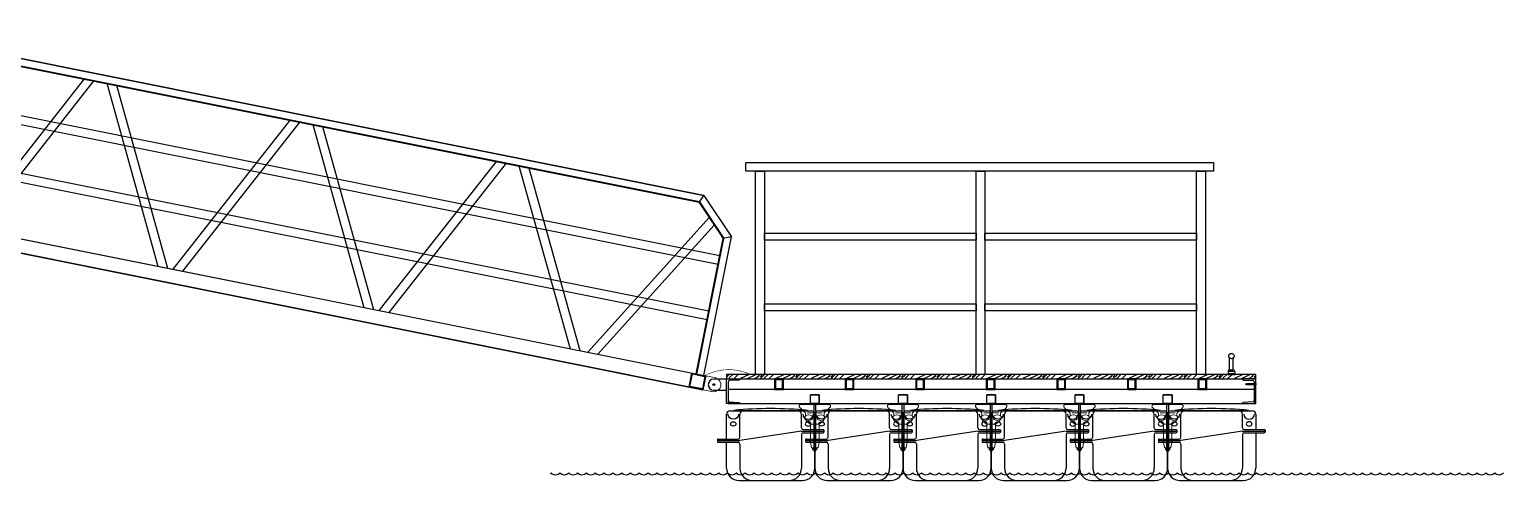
# Model space of a CAD drawing. Header units: inches. Extents: x -40481 to 81187, y 82955 to 118688.
# Drawn here: x 65409 to 73765, y 82955 to 85509 of the extents above; entities that cross this region are included whole.
import ezdxf

# ---------------------------------------------------------------- set-up
doc = ezdxf.new("R2010")
doc.units = ezdxf.units.IN
doc.header["$LTSCALE"] = 1000
doc.header["$MEASUREMENT"] = 0
doc.linetypes.add('BLTA11-LD-L-4001_Plot Plan for Seawater Intake System_20140729$0$key plan$0${ Wide Dash }', pattern=[12, 4, -2, 4, -2])
for name, color, linetype in [('W-bridge approach引桥', 4, 'Continuous'), ('W-FLOAT_BOWL浮筒', 5, 'Continuous'), ('W-PLASTIC_RAILINGS塑木栏杆', 6, 'Continuous'), ('W-STEEL_FRAME钢架', 3, 'Continuous'), ('W-STEEL_KEEL钢龙骨', 5, 'Continuous'), ('W-WOOD_FLOOR木地板', 30, 'Continuous'), ('W-WOOD_STUD木龙骨', 25, 'Continuous'), ('变形缝', 4, 'Continuous'), ('塑木板', 32, 'Continuous'), ('尺寸', 6, 'Continuous'), ('短销钉', 253, 'Continuous'), ('粗线', 6, 'Continuous'), ('螺栓', 146, 'Continuous'), ('龙骨', 10, 'Continuous')]:
    doc.layers.add(name, color=color, linetype=linetype)
doc.layers.add('伯利恒浮筒', color=5, linetype='Continuous', lineweight=5)

# ---------------------------------------------------------------- blocks, each defined once
blk = doc.blocks.new('*U230')
at = {"color": 5}
for p, q in [((2.5, -13.40648610023889), (-2.5, -14.19834003102915)), ((2.5, -13.40648610023889), (-2.5, -14.19834003102915)), ((2.5, -15.40648610023889), (-2.5, -16.19834003102915)), ((2.5, -15.40648610023889), (-2.5, -16.19834003102915)), ((2.5, -17.40648610023889), (-2.5, -18.19834003102915)), ((2.5, -17.40648610023889), (-2.5, -18.19834003102915)), ((2.5, -19.40648610023889), (-2.5, -20.19834003102915)), ((2.5, -19.40648610023889), (-2.5, -20.19834003102915)), ((2.5, -19.40648610023889), (-2.5, -20.19834003102915)), ((2.5, -19.40648610023889), (-2.5, -20.19834003102915)), ((2.5, -21.40648610023889), (-2.5, -22.19834003102915)), ((2.5, -21.40648610023889), (-2.5, -22.19834003102915)), ((2.5, -21.40648610023889), (-2.5, -22.19834003102915)), ((2.5, -21.40648610023889), (-2.5, -22.19834003102915)), ((2.5, -23.40648610023889), (-2.5, -24.19834003102915)), ((2.5, -23.40648610023889), (-2.5, -24.19834003102915)), ((2.5, -25.40648610023889), (-2.5, -26.19834003102915)), ((2.5, -25.40648610023889), (-2.5, -26.19834003102915)), ((2.5, -27.40648610023889), (-2.5, -28.19834003102915)), ((2.5, -27.40648610023889), (-2.5, -28.19834003102915)), ((2.5, -29.40648610023889), (-2.5, -30.19834003102915)), ((2.5, -29.40648610023889), (-2.5, -30.19834003102915)), ((2.5, -29.40648610023889), (-2.5, -30.19834003102915)), ((2.5, -29.40648610023889), (-2.5, -30.19834003102915)), ((2.5, -31.40648610023889), (-2.5, -32.19834003102915)), ((2.5, -31.40648610023889), (-2.5, -32.19834003102915)), ((2.5, -31.40648610023889), (-2.5, -32.19834003102915)), ((2.5, -31.40648610023889), (-2.5, -32.19834003102915)), ((2.5, -33.40648610023889), (-2.5, -34.19834003102915)), ((2.5, -33.40648610023889), (-2.5, -34.19834003102915)), ((2.5, -35.40648610023889), (-2.5, -36.19834003102915)), ((2.5, -35.40648610023889), (-2.5, -36.19834003102915)), ((2.5, -37.40648610023889), (-2.5, -38.19834003102915)), ((2.5, -37.40648610023889), (-2.5, -38.19834003102915)), ((2.5, -39.40648610023889), (-2.5, -40.19834003102915)), ((2.5, -39.40648610023889), (-2.5, -40.19834003102915)), ((2.5, -39.40648610023889), (-2.5, -40.19834003102915)), ((2.5, -39.40648610023889), (-2.5, -40.19834003102915)), ((2.5, -41.40648610023889), (-2.5, -42.19834003102915)), ((2.5, -41.40648610023889), (-2.5, -42.19834003102915)), ((2.5, -41.40648610023889), (-2.5, -42.19834003102915)), ((2.5, -41.40648610023889), (-2.5, -42.19834003102915)), ((2.5, -43.40648610023889), (-2.5, -44.19834003102915)), ((2.5, -43.40648610023889), (-2.5, -44.19834003102915)), ((2.5, -46.40648610023889), (-2.5, -47.19834003102915)), ((2.5, -46.40648610023889), (-2.5, -47.19834003102915)), ((2.5, -48.40648610023889), (-2.5, -49.19834003102915)), ((2.5, -48.40648610023889), (-2.5, -49.19834003102915)), ((2.5, -48.40648610023889), (-2.5, -49.19834003102915)), ((2.5, -48.40648610023889), (-2.5, -49.19834003102915)), ((2.5, -50.40648610023889), (-2.5, -51.19834003102915)), ((2.5, -50.40648610023889), (-2.5, -51.19834003102915)), ((2.5, -50.40648610023889), (-2.5, -51.19834003102915)), ((2.5, -50.40648610023889), (-2.5, -51.19834003102915)), ((2.5, -52.40648610023889), (-2.5, -53.19834003102915)), ((2.5, -52.40648610023889), (-2.5, -53.19834003102915)), ((2.5, -52.40648610023889), (-2.5, -53.19834003102915)), ((2.034598002312919, -54.48574299951197), (-1.881237393563595, -55.10589692962246)), ((-1.850000000000023, -52.51903875408425), (-1.850000000000023, -1)), ((-1.850000000000023, -1), (1.849999999999966, -1)), ((0, -60), (-1.850000000000023, -52.51903875408425)), ((1.519849432661658, -56.56726413516137), (-1.405288701777636, -57.03052056113341)), ((1.005100863010398, -58.64878527081078), (-0.9293400099916198, -58.95514419264435)), ((1.849999999999966, -52.51903875408463), (0, -60)), ((1.849999999999966, -1), (1.849999999999966, -52.51903875408463))]:
    blk.add_line(p, q, dxfattribs=at)
blk.add_lwpolyline([(-3.25, 0), (-2.25, -1), (2.25, -1), (3.25, 0)], close=True, dxfattribs=at)
blk = doc.blocks.new('A$C0837b8cf')
at = {"layer": 'W-STEEL_FRAME钢架'}
blk.add_lwpolyline([(-17.10148981257225, 0), (-17.10148981257225, 140), (58, 140), (58, 137.4599999999773, -0.414213562373095), (53.75, 133.2099999999773), (-3.021413591050077, 130.2874422636814, 0.3241010072790881), (-8.342101150366943, 121.6726057220512), (-8.342101150366943, 18.32739427796332, 0.290227759964386), (-2.124744849512354, 9.704706267555594), (53.75, 6.790000000037253, -0.414213562373095), (58, 2.540000000037253), (58, 0)], format="xyb", close=True, dxfattribs=at)
blk = doc.blocks.new('*U236')
at = {"layer": '龙骨'}
for points in [[(-25, -30), (25, -30), (25, 30), (-25, 30)], [(-20, -25), (20, -25), (20, 25), (-20, 25)]]:
    blk.add_lwpolyline(points, close=True, dxfattribs=at)
blk = doc.blocks.new('*U237')
at = {"layer": '变形缝', "color": 0, "linetype": 'ByBlock', "lineweight": -2, "transparency": 16777216}
for p in [(0, 0), (400, 0), (800, 0), (1200, 0), (1600, 0), (2000, 0), (2400, 0)]:
    blk.add_blockref('*U236', p, dxfattribs=at)
blk = doc.blocks.new('blhft')
at = {"layer": 'W-FLOAT_BOWL浮筒'}
for p, q in [((-250, 234.5), (-250, 375)), ((-230, 395), (230, 395)), ((-208.5, 397), (208.1999999999534, 397)), ((-208.5, 397), (-208.5, 395)), ((-174.2640687120147, 244.5), (-174.2640687120147, 375)), ((174.2640687118983, 298.5), (174.2640687118983, 375)), ((208.1999999999534, 397), (208.1999999999534, 395)), ((250, 375), (250, 288.5)), ((174.2640687118983, 279.5), (-174.2640687120147, 225.5)), ((174.2640687118983, 279.5), (302.0747355405474, 279.5)), ((174.2640687118983, 260.5), (174.2640687118983, 70)), ((184.2640687118983, 288.5), (298.0747355405474, 288.5)), ((184.2640687118983, 270.5), (298.0747355405474, 270.5)), ((250, 270.5), (250, 70)), ((-302.0369826901006, 225.5), (-174.2640687120147, 225.5)), ((-298.0369826901006, 234.5), (-184.2640687120147, 234.5)), ((-298.0369826901006, 216.5), (-184.2640687120147, 216.5)), ((-250, 70), (-250, 216.5)), ((-174.2640687120147, 206.5), (-174.2640687120147, 70)), ((-180, 0), (180, 0))]:
    blk.add_line(p, q, dxfattribs=at)
at = {"layer": 'W-FLOAT_BOWL浮筒', "ltscale": 0.5}
for p, q in [((302.0747355405474, 284.5), (302.0747355405474, 274.5)), ((-302.0369826901006, 230.5), (-302.0369826901006, 220.5))]:
    blk.add_line(p, q, dxfattribs=at)
at = {"layer": 'W-FLOAT_BOWL浮筒'}
for centre, radius, start, end in [((-230, 375), 20, 90, 180), ((-0.1500000000232831, -1768.484999999986), 2175.485005171261, 84.50425978993003, 95.49574021006995), ((-154.2640687120147, 375), 20, 90, 180), ((154.2640687118983, 375), 20, 0, 90), ((230, 375), 20, 0, 90), ((184.2640687118983, 298.5), 10, 180, 270), ((184.2640687118983, 260.5), 10, 90, 180), ((298.0747355405474, 274.5), 4, 270, 0), ((-298.0369826901006, 220.5), 4, 180, 270), ((-184.2640687120147, 244.5), 10, 270, 0), ((-184.2640687120147, 206.5), 10, 0, 90), ((-180, 70), 70, 180, 270), ((-104.2640687120147, 70), 70, 180, 270), ((104.2640687118983, 70), 70, 270, 0), ((180, 70), 70, 270, 0)]:
    blk.add_arc(centre, radius, start, end, dxfattribs=at)
at = {"layer": 'W-FLOAT_BOWL浮筒', "ltscale": 0.5}
for centre, start, end in [((298.0747355405474, 284.5), 0, 90), ((-298.0369826901006, 230.5), 90, 180)]:
    blk.add_arc(centre, 4, start, end, dxfattribs=at)
at = {"layer": 'W-FLOAT_BOWL浮筒', "extrusion": (0, 0, -1)}
blk.add_ellipse((-212.1320343554253, 375.0000000000146), major_axis=(-30.37504769582881, 1.159501235391824e-12), ratio=0.9218092521331712, start_param=3.141592653589793, end_param=6.283185307179586, dxfattribs=at)
at = {"layer": 'W-FLOAT_BOWL浮筒'}
blk.add_ellipse((211.8917544153519, 375.3981443897064), major_axis=(30.37499413499397, 0.05704229095236234), ratio=0.9218092521331709, start_param=3.141592653589793, end_param=6.283185307179586, dxfattribs=at)
blk.add_ellipse((-212.1320343560074, 320.5), major_axis=(-16, 2.98329317162055e-15), ratio=0.75, dxfattribs=at)
at = {"layer": 'W-FLOAT_BOWL浮筒', "extrusion": (0, 0, -1)}
blk.add_ellipse((212.1320343558909, 320.5), major_axis=(16, -1.192181603916775e-14), ratio=0.75, dxfattribs=at)
blk = doc.blocks.new('dxd')
at = {"layer": '短销钉', "lineweight": 13}
for p, q in [((-85.69118730124319, 227.0684448128377), (-55.80881269875681, 200.1630985649754)), ((-79, 244.5), (79, 244.5)), ((-77.5, 244.5), (-77.5, 246.5)), ((-77.5, 246.5), (77.5, 246.5)), ((-52.5, 180.0623058987476), (-52.5, 192.7315433778131)), ((-42.50769273223705, 197.1839259753106), (42.49230726776295, 197.1839259753106)), ((52.5, 180.0623058987476), (52.5, 192.7315433778131)), ((85.69118730124319, 227.0684448128377), (55.80881269875681, 200.1630985649754)), ((77.5, 244.5), (77.5, 246.5)), ((-48.79320391049259, 152.8661777056332), (-27.70679608950741, 135.7907413347566)), ((-24, 30), (-24, 128.0192817201823)), ((-19.20000000001164, 132.789037047165), (19.20000000001164, 132.789037047165)), ((24, 30), (24, 128.0192817201823)), ((48.79320391049259, 152.8661777056332), (27.70679608950741, 135.7907413347566)), ((-29, 38.87411967464868), (-29, 45)), ((-26, 48), (-24, 48)), ((-24, 30), (24, 30)), ((-24, 30), (-18.40194193241769, 2.009709662153909)), ((-15.95049024320906, 0), (15.95049024320906, 0)), ((-6, 39), (-6, 44.32455532033782)), ((6, 39), (6, 44.32455532033782)), ((24, 30), (18.40194193244679, 2.009709662153909)), ((26, 48), (24, 48)), ((29, 38.87411967464868), (29, 45))]:
    blk.add_line(p, q, dxfattribs=at)
at = {"layer": '短销钉', "lineweight": 13, "ltscale": 0.1}
for p, q in [((-18.40194193241769, 2.009709662153909), (-18, 0)), ((-18, 0), (-15.95049024320906, 0)), ((15.95049024320906, 0), (18, 0)), ((18.40194193244679, 2.009709662153909), (18, 0))]:
    blk.add_line(p, q, dxfattribs=at)
at = {"layer": '短销钉', "lineweight": 13}
for centre, radius, start, end in [((-79, 234.5), 10, 90, 228.0009156405508), ((0, -1254.06249999845), 1502.56249999845, 87.04345468654192, 92.95654531345808), ((-43.5, 170), 13.49999999999955, 126.5657369318358, 231.0000000002546), ((-62.5, 192.7315433778131), 10, 0, 48.00091564055078), ((-34.52363483404042, 154.4883161433463), 31.37204003537892, 56.41657969937791, 122.8530887181568), ((-25.49996233111597, 170), 13.49999999999955, 308.3696395362614, 51.90106289520276), ((25.49996233111597, 170), 13.49999999999955, 128.0989371047973, 231.6303604637386), ((34.51582523426623, 154.5183921643038), 31.34266601666032, 57.12871926062825, 123.6019393643737), ((43.5, 170), 13.49999999999955, 308.9999999997454, 53.43426306816423), ((62.5, 192.7315433778131), 10, 131.9990843594492, 180), ((79, 234.5), 10, 311.9990843594492, 90), ((-42.5, 160.6376373202074), 10, 184.1478824734012, 231.0000000002546), ((-34.48837609545444, 185.5997806980449), 31.42076009486325, 236.1380561512875, 303.5569220443629), ((-34, 128.0192817201823), 10, 0, 51.00000000025459), ((34.4883880604757, 185.5952856474905), 31.41702091548712, 236.4385283679592, 303.8664934392513), ((34, 128.0192817201823), 10, 128.9999999997454, 180), ((42.5, 160.6376373202074), 10, 308.9999999997454, 355.8521175265988), ((-26, 45), 3, 90, 180), ((-15.95049024320906, 2.5), 2.5, 191.3099324743677, 270), ((-3, 44.32455532033782), 3, 115.3769335256795, 180), ((0, 38), 10, 64.62306647432047, 115.3769335256795), ((3, 44.32455532033782), 3, 0, 64.62306647432047), ((15.95049024320906, 2.5), 2.5, 270, 348.6900675256323), ((26, 45), 3, 0, 90)]:
    blk.add_arc(centre, radius, start, end, dxfattribs=at)
for centre, major_axis, ratio, start_param, end_param in [((-23, 38.87411967464868), (1.677748740859258e-13, -9), 0.6666666666666728, 4.71238898038469, 6.115737227959887), ((0, 39), (1.732856390789222e-13, 9), 0.6666666666666603, 1.570796326794897, 4.71238898038469)]:
    blk.add_ellipse(centre, major_axis=major_axis, ratio=ratio, start_param=start_param, end_param=end_param, dxfattribs=at)
at = {"layer": '短销钉', "lineweight": 13, "extrusion": (0, 0, -1)}
blk.add_ellipse((23, 38.87411967464868), major_axis=(-1.73285639078919e-13, -9), ratio=0.6666666666666728, start_param=4.71238898038469, end_param=6.115737227959805, dxfattribs=at)
blk = doc.blocks.new('短销固定件正视面')
at = {"layer": '塑木板', "color": 156}
blk.add_lwpolyline([(2149439.269028792, 351498.7318098359), (2149442.269028792, 351498.7318098359), (2149489.269028792, 351498.7318098359), (2149489.269028792, 351451.7318098359), (2149489.269028792, 351448.7318098359), (2149439.269028792, 351448.7318098359)], close=True, dxfattribs=at)
at = {"layer": '塑木板', "color": 5}
blk.add_lwpolyline([(2149489.269028792, 351448.7318098359), (2149489.269028792, 351498.7318098359), (2149439.269028792, 351498.7318098359)], dxfattribs=at)
at = {"layer": '螺栓', "color": 156}
blk.add_lwpolyline([(2149458.269028792, 351448.7318098359), (2149458.269028792, 351181.7318113856), (2149470.269028792, 351181.7318113856), (2149470.269028792, 351448.7318098359)], dxfattribs=at)
for points in [[(2149453.769028792, 351196.7318113856), (2149474.769028792, 351196.7318113856), (2149474.769028792, 351186.7318113856), (2149453.769028792, 351186.7318113856)], [(2149455.269028792, 351198.7318113856), (2149473.269028792, 351198.7318113856), (2149473.269028792, 351196.7318113856), (2149455.269028792, 351196.7318113856)], [(2149458.769028792, 351196.7318113856), (2149469.769028792, 351196.7318113856), (2149469.769028792, 351186.7318113856), (2149458.769028792, 351186.7318113856)]]:
    blk.add_lwpolyline(points, close=True, dxfattribs=at)
blk = doc.blocks.new('A$C47c33f2f')
at = {"color": 4}
for p, q in [((12.5, 26), (12.5, 88.00027785799466)), ((33.5, 25.61249499605037), (33.5, 88.00027785799466)), ((0, 0), (46, 0)), ((43.5, 2.5), (2.5, 2.5)), ((2.5, 2.5), (2.5, 2.5)), ((4.5, 18), (4.5, 4.5)), ((4.5, 18), (41.5, 18)), ((4.5, 4.5), (41.5, 4.5)), ((12.5, 26), (31.5, 26)), ((41.5, 16), (41.5, 4.5))]:
    blk.add_line(p, q, dxfattribs=at)
blk.add_circle((23, 104), 15, dxfattribs=at)
for centre, radius, start, end in [((-4.78418535599485, 87.55294662015513), 17.28997306651021, 1.482538591795955, 29.93066148833372), ((50.78418535506353, 87.55294662015513), 17.28997306651021, 150.0693385116663, 178.517461408204), ((2.5, 0), 2.5, 90, 180), ((2.5, 4.5), 2, 270, 0), ((12.5, 18), 8, 90, 180), ((31.5, 16), 10, 0, 90), ((43.5, 4.5), 2, 180, 270), ((43.5, 0), 2.5, 0, 90)]:
    blk.add_arc(centre, radius, start, end, dxfattribs=at)
at = {"layer": '尺寸'}
for p, q in [((0, 0), (0, 0)), ((0.5, 0), (0.5, 0)), ((43.5, 2.5), (43.5, 2.5)), ((45.5, 0), (45.5, 0))]:
    blk.add_line(p, q, dxfattribs=at)
blk = doc.blocks.new('连接')
at = {"layer": 'W-STEEL_KEEL钢龙骨'}
blk.add_lwpolyline([(503898.8147591269, 498604.4541098984), (503898.8147591269, 498534.4541098984), (503958.8147591269, 498534.4541098984), (503958.8147591269, 498604.4541098984)], dxfattribs=at)
blk.add_circle((503928.8147591269, 498604.4541098984), 5, dxfattribs=at)
blk.add_arc((503928.8147591269, 498604.4541098984), 30, 0, 180, dxfattribs=at)
blk = doc.blocks.new('ansjdhasd')
at = {"color": 4}
for p, q in [((84861.4125594965, 32813.69010917901), (85061.4125594965, 33013.69010917901)), ((85061.4125594965, 33013.69010917901), (89641.41255949627, 33013.69010917925)), ((89641.4125594965, 33013.69010917901), (85061.4125594965, 33013.69010917878)), ((85080.05216980333, 32968.69010917901), (85061.4125594965, 33013.69010917925)), ((89622.77294918968, 32968.69010917925), (89641.4125594965, 33013.69010917925)), ((89641.4125594965, 33013.69010917925), (89841.4125594965, 32813.69010917925)), ((84906.4125594965, 32795.05049887242), (85080.0521698031, 32968.69010917878)), ((89622.77294918991, 32968.69010917948), (85080.0521698031, 32968.69010917855)), ((89622.77294918968, 32968.69010917925), (89796.4125594965, 32795.05049887242)), ((84861.4125594965, 32013.69010917925), (84861.4125594965, 32813.69010917901)), ((84906.4125594965, 32795.05049887219), (84861.4125594965, 32813.69010917901)), ((84906.4125594965, 32013.69010917925), (84906.4125594965, 32795.05049887265)), ((89841.4125594965, 32813.69010917925), (89796.4125594965, 32795.05049887242)), ((89796.4125594965, 32013.69010917925), (89796.4125594965, 32795.05049887242)), ((89841.4125594965, 32013.69010917925), (89841.4125594965, 32813.69010917925))]:
    blk.add_line(p, q, dxfattribs=at)
at = {"color": 8, "linetype": 'BLTA11-LD-L-4001_Plot Plan for Seawater Intake System_20140729$0$key plan$0${ Wide Dash }'}
for p, q in [((84902.4125594965, 32796.70735312196), (85078.39531555356, 32972.69010917855)), ((89624.42980343921, 32972.69010917948), (85078.39531555402, 32972.69010917855)), ((89624.42184904127, 32972.67090556387), (89800.39335588113, 32796.69939872402)), ((84902.4125594965, 32013.69010917925), (84902.4125594965, 32796.70735312149)), ((89800.4125594965, 32013.69010917925), (89800.4125594965, 32796.70735312196))]:
    blk.add_line(p, q, dxfattribs=at)
at = {"color": 0}
for p, q in [((86066.84991828285, 32972.69010917855), (85579.94383205267, 32013.69010917925)), ((86122.92536652045, 32972.69010917855), (85636.01928029026, 32013.69010917925)), ((86197.51450603575, 32972.69010917855), (86684.4205922657, 32013.69010917925)), ((86253.58995427357, 32972.69010917855), (86740.49604050329, 32013.69010917925)), ((87258.31166709497, 32972.69010917855), (86771.40558086455, 32013.69010917925)), ((87314.3871153328, 32972.69010917855), (86827.48102910238, 32013.69010917925)), ((87388.9762548481, 32972.69010917855), (87875.88234107828, 32013.69010917925)), ((87445.05170308569, 32972.69010917855), (87931.95778931587, 32013.69010917925)), ((88449.77341590732, 32972.69010917855), (87962.86732967736, 32013.69010917925)), ((88505.84886414491, 32972.69010917855), (88018.94277791472, 32013.69010917925)), ((88580.43800366021, 32972.69010917855), (89067.34408989016, 32013.69010917925)), ((88636.51345189803, 32972.69010917855), (89123.41953812775, 32013.69010917925)), ((85474.32864200001, 32013.69010917925), (84971.60992482866, 32860.24786420435)), ((85532.48026162761, 32013.69010917948), (85008.09518606149, 32896.73312543717)), ((89170.34485736515, 32013.69010917948), (89694.72993293151, 32896.73312543717)), ((89228.49647699346, 32013.69010917925), (89731.21519416434, 32860.24786420435)), ((84907.23406027656, 32697.70135901368), (89796.4125594965, 32697.70135901368)), ((84907.23406027656, 32647.70135901368), (89796.4125594965, 32647.70135901368)), ((84906.4125594965, 32377.69010917901), (89796.4125594965, 32377.69010917901)), ((84906.4125594965, 32327.69010917901), (89796.4125594965, 32327.69010917901))]:
    blk.add_line(p, q, dxfattribs=at)
at = {"color": 3}
for p, q in [((84851.4125594965, 32013.69010917925), (89851.4125594965, 32013.69010917925)), ((84851.4125594965, 31933.69010917925), (84851.4125594965, 32013.69010917925)), ((89851.4125594965, 31933.69010917925), (89851.4125594965, 32013.69010917925)), ((84851.4125594965, 31933.69010917925), (89851.4125594965, 31933.69010917925)), ((89851.4125594965, 31933.69010917925), (89851.4125594965, 31984.69010917925))]:
    blk.add_line(p, q, dxfattribs=at)
at = {"color": 1}
blk.add_line((84851.4125594965, 32013.69010917925), (84851.4125594965, 32013.69010917925), dxfattribs=at)
at = {"color": 3, "lineweight": 5}
for p, q in [((84851.4125594965, 31933.69010917925), (84851.4125594965, 32013.69010917925)), ((84931.4125594965, 31933.69010917925), (84931.4125594965, 32013.69010917925)), ((89771.4125594965, 31933.69010917925), (89771.4125594965, 32013.69010917925)), ((89851.4125594965, 31933.69010917925), (89851.4125594965, 32013.69010917925)), ((89851.4125594965, 31953.69010917925), (89851.4125594965, 32013.69010917925))]:
    blk.add_line(p, q, dxfattribs=at)
blk.add_line((89841.41255936006, 31933.69010917925), (89781.41255936006, 31933.69010917925))
at = {"color": 3}
for points in [[(84851.4125594965, 32013.69010917925), (89851.4125594965, 32013.69010917925), (89851.4125594965, 31933.69010917925), (84851.4125594965, 31933.69010917925)], [(84851.4125594965, 32013.69010917925), (84931.4125594965, 32013.69010917925), (84931.4125594965, 31933.69010917925), (84851.4125594965, 31933.69010917925)], [(84855.4125594965, 32009.69010917925), (84927.4125594965, 32009.69010917925), (84927.4125594965, 31937.69010917925), (84855.4125594965, 31937.69010917925)], [(89771.4125594965, 32013.69010917925), (89851.4125594965, 32013.69010917925), (89851.4125594965, 31933.69010917925), (89771.4125594965, 31933.69010917925)], [(89775.4125594965, 32009.69010917925), (89847.4125594965, 32009.69010917925), (89847.4125594965, 31937.69010917925), (89775.4125594965, 31937.69010917925)]]:
    blk.add_lwpolyline(points, close=True, dxfattribs=at)
at = {"color": 3, "lineweight": 5}
for points in [[(84851.4125594965, 32013.69010917925), (84931.4125594965, 32013.69010917925), (84931.4125594965, 31933.69010917925), (84851.4125594965, 31933.69010917925)], [(84855.4125594965, 32009.69010917925), (84927.4125594965, 32009.69010917925), (84927.4125594965, 31937.69010917925), (84855.4125594965, 31937.69010917925)], [(89851.4125594965, 32013.69010917925), (89771.4125594965, 32013.69010917925), (89771.4125594965, 31933.69010917925), (89851.4125594965, 31933.69010917925)], [(89847.4125594965, 32009.69010917925), (89775.4125594965, 32009.69010917925), (89775.4125594965, 31937.69010917925), (89847.4125594965, 31937.69010917925)]]:
    blk.add_lwpolyline(points, close=True, dxfattribs=at)

msp = doc.modelspace()

# ---------------------------------------------------------------- hatches: boundary and pattern name
at = {"layer": 'W-WOOD_STUD木龙骨'}
h = msp.add_hatch(dxfattribs=at)
h.set_pattern_fill('木纹03', color=256, scale=100)
h.set_pattern_definition([(0, (-1078764.34220544, -359573.9560518249), (200, 200), [10, -190]), (90, (-1078684.34220544, -359503.9560518249), (-200, 200), [20, -180]), (45, (-1078724.34220544, -359523.9560518249), (0, 199.9980819908031), [14.14, -42.42, 14.14, -28.28, 99, -85]), (45, (-1078774.34220544, -359583.9560518249), (0, 200.000000003805), [14.142, -28.284, 14.142, -226.2]), (45, (-1078704.34220544, -359563.9560518249), (0, 200.000000003805), [14.142, -268.7007124]), (45, (-1078684.34220544, -359573.9560518249), (0, 200.000000003805), [14.142, -268.7007124]), (45, (-1078714.34220544, -359553.9560518249), (0, 200.000000003805), [14.142, -268.7007124]), (45, (-1078724.34220544, -359543.9560518249), (0, 200.000000003805), [28.284, -254.5587124]), (45, (-1078674.34220544, -359393.9560518249), (0, 200.000000003805), [28.284, -254.5587124]), (45, (-1078744.34220544, -359533.9560518249), (0, 200.000000003805), [56.568, -226.2747124]), (45, (-1078754.34220544, -359523.9560518249), (0, 200.000000003805), [56.568, -226.2747124]), (45, (-1078624.34220544, -359463.9560518249), (0, 200.000000003805), [56.568, -226.2747124]), (45, (-1078764.34220544, -359503.9560518249), (0, 200.000000003805), [42.4264, -240.4163124]), (45, (-1078804.34220544, -359473.9560518249), (0, 200.000000003805), [42.4264, -240.4163124]), (45, (-1078784.34220544, -359493.9560518249), (0, 200.000000003805), [42.4264, -240.4163124]), (45, (-1078654.34220544, -359433.9560518249), (0, 200.000000003805), [70.71068, -212.1320324]), (45, (-1078674.34220544, -359423.9560518249), (0, 200.000000003805), [70.71068, -212.1320324]), (45, (-1078654.34220544, -359473.9560518249), (0, 200.000000003805), [98.99494920000001, -183.847763]), (26.56505119999999, (-1078744.34220544, -359553.9560518249), (200.0000000000188, 8.001289630854558e-08), [22.360678, -424.8529160000001]), (26.56505119999999, (-1078704.34220544, -359493.9560518249), (200.0000000000188, 8.001289630854558e-08), [22.360678, -424.8529160000001]), (26.56505119999999, (-1078714.34220544, -359513.9560518249), (200.0000000000188, 8.001289630854558e-08), [22.360678, -424.8529160000001]), (26.56505119999999, (-1078754.34220544, -359573.9560518249), (200.0000000000188, 8.001289630854558e-08), [44.72135999999999, -402.4922354]), (26.56505119999999, (-1078714.34220544, -359483.9560518249), (200.0000000000188, 8.001289630854558e-08), [67.0820392, -380.1315562]), (26.56505119999999, (-1078734.34220544, -359473.9560518249), (200.0000000000188, 8.001289630854558e-08), [89.44271900000001, -357.7708764]), (26.56505119999999, (-1078754.34220544, -359463.9560518249), (200.0000000000188, 8.001289630854558e-08), [89.44271900000001, -357.7708764]), (26.56505119999999, (-1078784.34220544, -359403.9560518249), (200.0000000000188, 8.001289630854558e-08), [89.44271900000001, -357.7708764]), (26.56505119999999, (-1078784.34220544, -359423.9560518249), (200.0000000000188, 8.001289630854558e-08), [111.8034, -335.4101954]), (26.56505119999999, (-1078774.34220544, -359443.9560518249), (200.0000000000188, 8.001289630854558e-08), [111.8034, -335.4101954]), (63.43494882, (-1078704.34220544, -359523.9560518249), (1.019972994953378e-08, 200.0000000000188), [22.36067799999994, -424.8529159999991]), (63.43494882, (-1078734.34220544, -359543.9560518249), (1.019972994953378e-08, 200.0000000000188), [22.36067799999994, -424.8529159999991]), (63.43494882, (-1078764.34220544, -359573.9560518249), (1.019972994953378e-08, 200.0000000000188), [44.72135999999987, -402.4922353999991]), (63.43494882, (-1078704.34220544, -359543.9560518249), (1.019972994953378e-08, 200.0000000000188), [44.72135999999987, -402.4922353999991]), (63.43494882, (-1078784.34220544, -359583.9560518249), (1.019972994953378e-08, 200.0000000000188), [67.08203919999976, -380.1315561999991]), (63.43494882, (-1078804.34220544, -359583.9560518249), (1.019972994953378e-08, 200.0000000000188), [89.44271899999977, -357.770876399999]), (63.43494882, (-1078624.34220544, -359573.9560518249), (1.019972994953378e-08, 200.0000000000188), [89.44271899999977, -357.770876399999]), (63.43494882, (-1078694.34220544, -359553.9560518249), (1.019972994953378e-08, 200.0000000000188), [89.44271899999977, -357.770876399999]), (63.43494882, (-1078654.34220544, -359573.9560518249), (1.019972994953378e-08, 200.0000000000188), [111.8033999999998, -335.410195399999]), (63.43494882, (-1078674.34220544, -359563.9560518249), (1.019972994953378e-08, 200.0000000000188), [111.8033999999998, -335.410195399999])])
h.paths.add_polyline_path([(72360.09755862503, 83531.18028086178), (72360.09755862503, 83556.18028086178), (69360.56622540158, 83556.18028085881), (69360.56622540158, 83531.18028085881)])

# ---------------------------------------------------------------- linework, layer by layer
at = {"const_width": 3.10739200487924}
msp.add_lwpolyline([(69236.68400394307, 83549.12237629689, -0.2368468085741555), (69497.81203733812, 83555.04258108068)], format="xyb", dxfattribs=at)
at = {"color": 4}
for points in [[(69715.80730125446, 82998.66749250742, -0.5205670499999976), (69665.80730125446, 82998.66749250742, -0.52056705), (69615.80730125446, 82998.66749250742, -0.52056705), (69565.80730125446, 82998.66749250742, -0.52056705), (69515.80730125446, 82998.66749250742, -0.52056705), (69465.80730125446, 82998.66749250742, -0.52056705), (69415.80730125446, 82998.66749250742, -0.52056705), (69365.80730125446, 82998.66749250742, -0.52056705), (69315.80730125446, 82998.66749250742, -0.52056705), (69265.80730125446, 82998.66749250742, -0.52056705), (69215.80730125446, 82998.66749250742, -0.52056705), (69165.80730125446, 82998.66749250742, -0.52056705), (69115.80730125446, 82998.66749250742, -0.52056705), (69065.80730125446, 82998.66749250742, -0.52056705), (69015.80730125446, 82998.66749250742, -0.52056705), (68965.80730125446, 82998.66749250742, -0.52056705), (68915.80730125446, 82998.66749250742, -0.52056705), (68865.80730125446, 82998.66749250742, -0.52056705), (68815.80730125446, 82998.66749250742, -0.52056705), (68765.80730125446, 82998.66749250742, -0.52056705), (68715.80730125446, 82998.66749250742, -0.52056705), (68665.80730125446, 82998.66749250742, -0.52056705), (68615.80730125446, 82998.66749250742, -0.52056705), (68565.80730125446, 82998.66749250742, -0.52056705), (68515.80730125446, 82998.66749250742, -0.52056705), (68465.80730125446, 82998.66749250742, -0.52056705), (68415.80730125446, 82998.66749250742, -0.52056705), (68365.80730125446, 82998.66749250742, -0.06469367622760479), (68360.50379193712, 82992.86002608894, -0.06469367622760479)], [(71065.40378770519, 82998.66749250742, -0.5205670499999976), (71015.40378770519, 82998.66749250742, -0.52056705), (70965.40378770519, 82998.66749250742, -0.52056705), (70915.40378770519, 82998.66749250742, -0.52056705), (70865.40378770519, 82998.66749250742, -0.52056705), (70815.40378770519, 82998.66749250742, -0.52056705), (70765.40378770519, 82998.66749250742, -0.52056705), (70715.40378770519, 82998.66749250742, -0.52056705), (70665.40378770519, 82998.66749250742, -0.52056705), (70615.40378770519, 82998.66749250742, -0.52056705), (70565.40378770519, 82998.66749250742, -0.52056705), (70515.40378770519, 82998.66749250742, -0.52056705), (70465.40378770519, 82998.66749250742, -0.52056705), (70415.40378770519, 82998.66749250742, -0.52056705), (70365.40378770519, 82998.66749250742, -0.52056705), (70315.40378770519, 82998.66749250742, -0.52056705), (70265.40378770519, 82998.66749250742, -0.52056705), (70215.40378770519, 82998.66749250742, -0.52056705), (70165.40378770519, 82998.66749250742, -0.52056705), (70115.40378770519, 82998.66749250742, -0.52056705), (70065.40378770519, 82998.66749250742, -0.52056705), (70015.40378770519, 82998.66749250742, -0.52056705), (69965.40378770519, 82998.66749250742, -0.52056705), (69915.40378770519, 82998.66749250742, -0.52056705), (69865.40378770519, 82998.66749250742, -0.52056705), (69815.40378770519, 82998.66749250742, -0.52056705), (69765.40378770519, 82998.66749250742, -0.52056705), (69715.40378770519, 82998.66749250742, -0.06469367622760479), (69710.10027838785, 82992.86002608894, -0.06469367622760479)], [(72415.00027415591, 82998.66749250742, -0.5205670499999976), (72365.00027415591, 82998.66749250742, -0.52056705), (72315.00027415591, 82998.66749250742, -0.52056705), (72265.00027415591, 82998.66749250742, -0.52056705), (72215.00027415591, 82998.66749250742, -0.52056705), (72165.00027415591, 82998.66749250742, -0.52056705), (72115.00027415591, 82998.66749250742, -0.52056705), (72065.00027415591, 82998.66749250742, -0.52056705), (72015.00027415591, 82998.66749250742, -0.52056705), (71965.00027415591, 82998.66749250742, -0.52056705), (71915.00027415591, 82998.66749250742, -0.52056705), (71865.00027415591, 82998.66749250742, -0.52056705), (71815.00027415591, 82998.66749250742, -0.52056705), (71765.00027415591, 82998.66749250742, -0.52056705), (71715.00027415591, 82998.66749250742, -0.52056705), (71665.00027415591, 82998.66749250742, -0.52056705), (71615.00027415591, 82998.66749250742, -0.52056705), (71565.00027415591, 82998.66749250742, -0.52056705), (71515.00027415591, 82998.66749250742, -0.52056705), (71465.00027415591, 82998.66749250742, -0.52056705), (71415.00027415591, 82998.66749250742, -0.52056705), (71365.00027415591, 82998.66749250742, -0.52056705), (71315.00027415591, 82998.66749250742, -0.52056705), (71265.00027415591, 82998.66749250742, -0.52056705), (71215.00027415591, 82998.66749250742, -0.52056705), (71165.00027415591, 82998.66749250742, -0.52056705), (71115.00027415591, 82998.66749250742, -0.52056705), (71065.00027415591, 82998.66749250742, -0.06469367622760479), (71059.69676483858, 82992.86002608894, -0.06469367622760479)], [(73764.59676060664, 82998.66749250742, -0.5205670499999976), (73714.59676060664, 82998.66749250742, -0.52056705), (73664.59676060664, 82998.66749250742, -0.52056705), (73614.59676060664, 82998.66749250742, -0.52056705), (73564.59676060664, 82998.66749250742, -0.52056705), (73514.59676060664, 82998.66749250742, -0.52056705), (73464.59676060664, 82998.66749250742, -0.52056705), (73414.59676060664, 82998.66749250742, -0.52056705), (73364.59676060664, 82998.66749250742, -0.52056705), (73314.59676060664, 82998.66749250742, -0.52056705), (73264.59676060664, 82998.66749250742, -0.52056705), (73214.59676060664, 82998.66749250742, -0.52056705), (73164.59676060664, 82998.66749250742, -0.52056705), (73114.59676060664, 82998.66749250742, -0.52056705), (73064.59676060664, 82998.66749250742, -0.52056705), (73014.59676060664, 82998.66749250742, -0.52056705), (72964.59676060664, 82998.66749250742, -0.52056705), (72914.59676060664, 82998.66749250742, -0.52056705), (72864.59676060664, 82998.66749250742, -0.52056705), (72814.59676060664, 82998.66749250742, -0.52056705), (72764.59676060664, 82998.66749250742, -0.52056705), (72714.59676060664, 82998.66749250742, -0.52056705), (72664.59676060664, 82998.66749250742, -0.52056705), (72614.59676060664, 82998.66749250742, -0.52056705), (72564.59676060664, 82998.66749250742, -0.52056705), (72514.59676060664, 82998.66749250742, -0.52056705), (72464.59676060664, 82998.66749250742, -0.52056705), (72414.59676060664, 82998.66749250742, -0.06469367622760479), (72409.2932512893, 82992.86002608894, -0.06469367622760479)]]:
    msp.add_lwpolyline(points, format="xyb", dxfattribs=at)
at = {"layer": 'W-PLASTIC_RAILINGS塑木栏杆'}
for points in [[(69470.21804690581, 84756.1802808612), (72120.2372739008, 84756.1802808612), (72120.2372739008, 84706.1802808612), (69470.21804690581, 84706.1802808612)], [(69524.85688744952, 84706.1802808612), (69574.85688744952, 84706.1802808612), (69574.85688744952, 83556.1802808612), (69524.85688744952, 83556.1802808612)], [(70774.85688744952, 84706.1802808612), (70824.85688744952, 84706.1802808612), (70824.85688744952, 83556.1802808612), (70774.85688744952, 83556.1802808612)], [(72024.85688744952, 84706.1802808612), (72074.85688744952, 84706.1802808612), (72074.85688744952, 83556.1802808612), (72024.85688744952, 83556.1802808612)], [(69574.85688744976, 84356.1802808612), (70774.85688744952, 84356.1802808612), (70774.85688744952, 84316.1802808612), (69574.85688744976, 84316.1802808612)], [(70824.85688744952, 84356.1802808612), (72024.85688744929, 84356.1802808612), (72024.85688744929, 84316.1802808612), (70824.85688744952, 84316.1802808612)], [(69574.85688744976, 83956.1802808612), (70774.85688744952, 83956.1802808612), (70774.85688744952, 83916.1802808612), (69574.85688744976, 83916.1802808612)], [(70824.85688744952, 83956.1802808612), (72024.85688744929, 83956.1802808612), (72024.85688744929, 83916.1802808612), (70824.85688744952, 83916.1802808612)]]:
    msp.add_lwpolyline(points, close=True, dxfattribs=at)
at = {"layer": 'W-STEEL_FRAME钢架'}
msp.add_lwpolyline([(69369.20256690962, 83391.10773314016), (72355.26901043345, 83391.10773312025), (72355.26901043345, 83471.10773312025), (69369.20256690962, 83471.10773314016)], close=True, dxfattribs=at)
at = {"layer": 'W-WOOD_STUD木龙骨'}
msp.add_lwpolyline([(69360.56622540158, 83531.18028085875), (72360.09755862503, 83531.18028086178), (72360.09755862503, 83556.18028086178), (69360.56622540158, 83556.18028085875)], close=True, dxfattribs=at)
at = {"layer": '粗线', "linetype": 'ByBlock', "lineweight": 0, "ltscale": 2}
for points in [[(69300.38929874016, 83536.57420444589), (69241.98947385068, 83548.24959266836)], [(69226.26997401564, 83469.62128325194), (69284.66979890512, 83457.94589502945)]]:
    msp.add_lwpolyline(points, dxfattribs=at)
msp.add_arc((69287.93736480027, 83498.17812665238), 40.36470548345314, 265.3567649508734, 72.03200530608862, dxfattribs=at)

# ---------------------------------------------------------------- block references
at = {"rotation": 348.6943851219206}
msp.add_blockref('ansjdhasd', (-25141.96868568964, 69770.26234967969), dxfattribs=at)
at = {"xscale": -1, "rotation": 270}
msp.add_blockref('*U230', (72361.36128384758, 83501.10773312055), dxfattribs=at)
at = {"layer": 'W-bridge approach引桥'}
msp.add_blockref('A$C47c33f2f', (72199.1055055367, 83556.18028086152), dxfattribs=at)
at = {"layer": 'W-STEEL_KEEL钢龙骨', "xscale": 1.035797334959747, "yscale": 1.035797334959747, "zscale": 1.035797334959747, "rotation": 90}
msp.add_blockref('连接', (585741.1021308922, -438469.9452102752), dxfattribs=at)
at = {"layer": 'W-WOOD_FLOOR木地板'}
msp.add_blockref('A$C0837b8cf', (69377.54466805999, 83391.10773314016), dxfattribs=at)
at = {"layer": 'W-WOOD_FLOOR木地板', "xscale": -1}
msp.add_blockref('A$C0837b8cf', (72342.99606881246, 83391.10773312055), dxfattribs=at)
at = {"layer": '伯利恒浮筒'}
for p in [(69610.5690104335, 82955.43856153071), (70110.5690104335, 82955.43856153071), (70610.5690104335, 82955.43856153071), (71110.5690104335, 82955.43856153071), (71610.5690104335, 82955.43856153071), (72110.5690104335, 82955.43856153071)]:
    msp.add_blockref('blhft', p, dxfattribs=at)
at = {"layer": '变形缝'}
msp.add_blockref('*U237', (69657.47092875557, 83501.10773314016), dxfattribs=at)
at = {"layer": '塑木板', "color": 0}
for p in [(-2079603.700018358, -268057.6240766956), (-2079103.700018358, -268057.6240766956), (-2078603.700018358, -268057.6240766956), (-2078103.700018358, -268057.6240766956), (-2077603.700018358, -268057.6240766956)]:
    msp.add_blockref('短销固定件正视面', p, dxfattribs=at)
at = {"layer": '短销钉'}
for p in [(69860.5690104335, 83141.10773468988), (70360.5690104335, 83141.10773468988), (70860.5690104335, 83141.10773468988), (71360.5690104335, 83141.10773468988), (71860.5690104335, 83141.10773468988)]:
    msp.add_blockref('dxd', p, dxfattribs=at)

doc.saveas('drawing.dxf')
